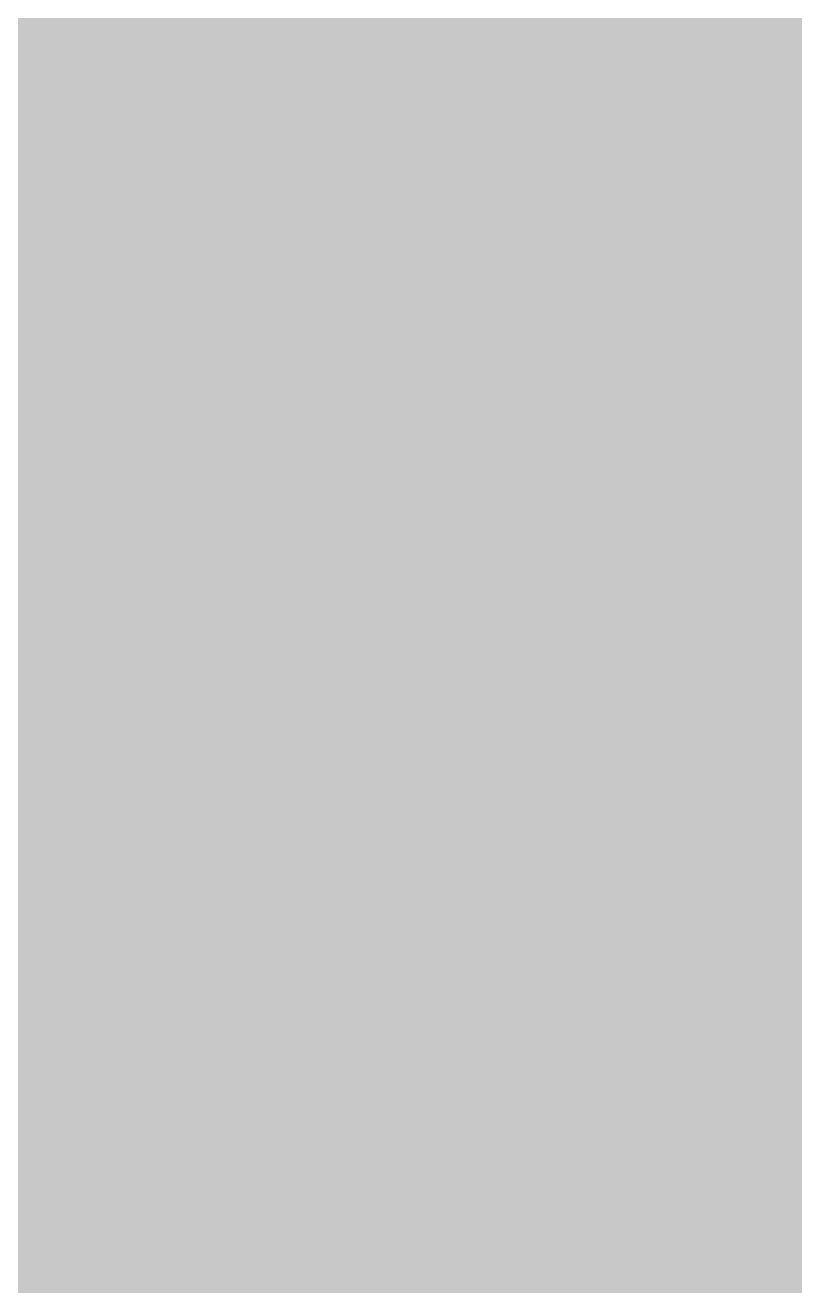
# Model space of a CAD drawing. Extents: x 11477420 to 23072185, y -28506554 to -14238804.
# Drawn here: x 11552688.12 to 11552696.03, y -14258843.48 to -14258830.51 of the extents above; entities that cross this region are included whole.
import ezdxf

# ---------------------------------------------------------------- set-up
doc = ezdxf.new("R2010")
doc.units = 0
doc.header["$LTSCALE"] = 50
doc.header["$MEASUREMENT"] = 0
doc.layers.get('0').update_dxf_attribs({"linetype": 'CONTINUOUS'})
doc.layers.add('8.패턴선', color=8, linetype='CONTINUOUS')

# ---------------------------------------------------------------- blocks, each defined once
blk = doc.blocks.new('flooor')
at = {"layer": '8.패턴선', "ltscale": 30}
h = blk.add_hatch(color=256, dxfattribs=at)
h.dxf.hatch_style = 1
h.paths.add_polyline_path([(11507656.797, -14172891.805), (11491856.797, -14172891.805), (11491856.797, -14188496.805), (11492056.797, -14188496.805), (11492056.797, -14187881.805), (11492216.797, -14187881.805), (11492216.797, -14187096.805), (11492056.797, -14187096.805), (11492056.797, -14177741.805), (11494956.797, -14177741.805), (11494956.797, -14177541.805), (11492056.797, -14177541.805), (11492056.797, -14173091.805), (11494756.797, -14173091.805), (11494756.797, -14176541.805), (11494956.797, -14176541.805), (11494956.797, -14173091.805), (11500056.797, -14173091.805), (11500056.797, -14176141.805), (11500256.797, -14176141.805), (11500256.797, -14173091.805), (11503456.797, -14173091.805), (11503456.797, -14176141.805), (11503656.797, -14176141.805), (11503656.797, -14175391.805), (11504256.797, -14175391.805), (11504256.797, -14175302.321), (11504246.797, -14175302.321), (11504246.797, -14175262.321), (11504256.797, -14175191.805), (11503656.797, -14175191.805), (11503656.797, -14173091.805), (11505856.797, -14173091.805), (11505856.797, -14175191.805), (11505256.797, -14175191.805), (11505256.797, -14175262.321), (11505266.797, -14175262.321), (11505266.797, -14175316.805), (11505256.797, -14175316.805), (11505256.797, -14175391.805), (11506056.797, -14175391.805), (11506056.797, -14174691.805), (11509204.797, -14174691.805), (11509204.797, -14174491.805), (11506056.797, -14174491.805), (11506056.797, -14173091.805), (11507656.797, -14173091.805)])
h.paths.add_polyline_path([(11499856.797, -14177741.805), (11504356.797, -14177741.805), (11504356.797, -14177541.805), (11499106.797, -14177541.805), (11499106.797, -14177566.805), (11499106.797, -14177716.805), (11499106.797, -14177741.805), (11499106.797, -14177991.805), (11499856.797, -14177991.805)], flags=17)
h.paths.add_polyline_path([(11506056.797, -14177541.805), (11505856.797, -14177541.805), (11505356.797, -14177541.805), (11505356.797, -14177741.805), (11505356.797, -14177941.805), (11506056.797, -14177941.805)], flags=17)
h.paths.add_polyline_path([(11512534.797, -14172891.805), (11511656.797, -14172891.805), (11511656.797, -14173091.805), (11511656.797, -14173691.805), (11512334.797, -14173691.805), (11512334.797, -14174491.805), (11511854.797, -14174491.805), (11511854.797, -14174691.805), (11512334.797, -14174691.805), (11512334.797, -14174791.805), (11512534.797, -14174791.805)])
h.paths.add_polyline_path([(11512534.797, -14175641.805), (11512384.797, -14175641.805), (11512334.797, -14175641.805), (11512334.797, -14176391.805), (11512534.797, -14176391.805)])
h.paths.add_polyline_path([(11512534.797, -14176941.805), (11512384.797, -14176941.805), (11512334.797, -14176941.805), (11512334.797, -14177100.805), (11511772.797, -14177100.805), (11511772.797, -14177941.805), (11512334.797, -14177941.805), (11512334.797, -14178041.805), (11512534.797, -14178041.805)])
h.paths.add_polyline_path([(11512534.797, -14179271.805), (11512384.797, -14179271.805), (11512334.797, -14179271.805), (11512334.797, -14179836.805), (11512534.797, -14179836.805)])
h.paths.add_polyline_path([(11512256.797, -14184446.805), (11511656.797, -14184446.805), (11511656.797, -14185146.805), (11512256.797, -14185146.805)])
h.paths.add_polyline_path([(11507213.797, -14187066.805), (11506733.797, -14187066.805), (11506733.797, -14187846.805), (11507213.797, -14187846.805)], flags=17)
h.paths.add_polyline_path([(11499706.797, -14186781.805), (11499221.797, -14186781.805), (11499221.797, -14187556.805), (11499706.797, -14187556.805)], flags=17)

msp = doc.modelspace()

# ---------------------------------------------------------------- block references
msp.add_blockref('flooor', (60641.268, -70542.64))

doc.saveas('drawing.dxf')
